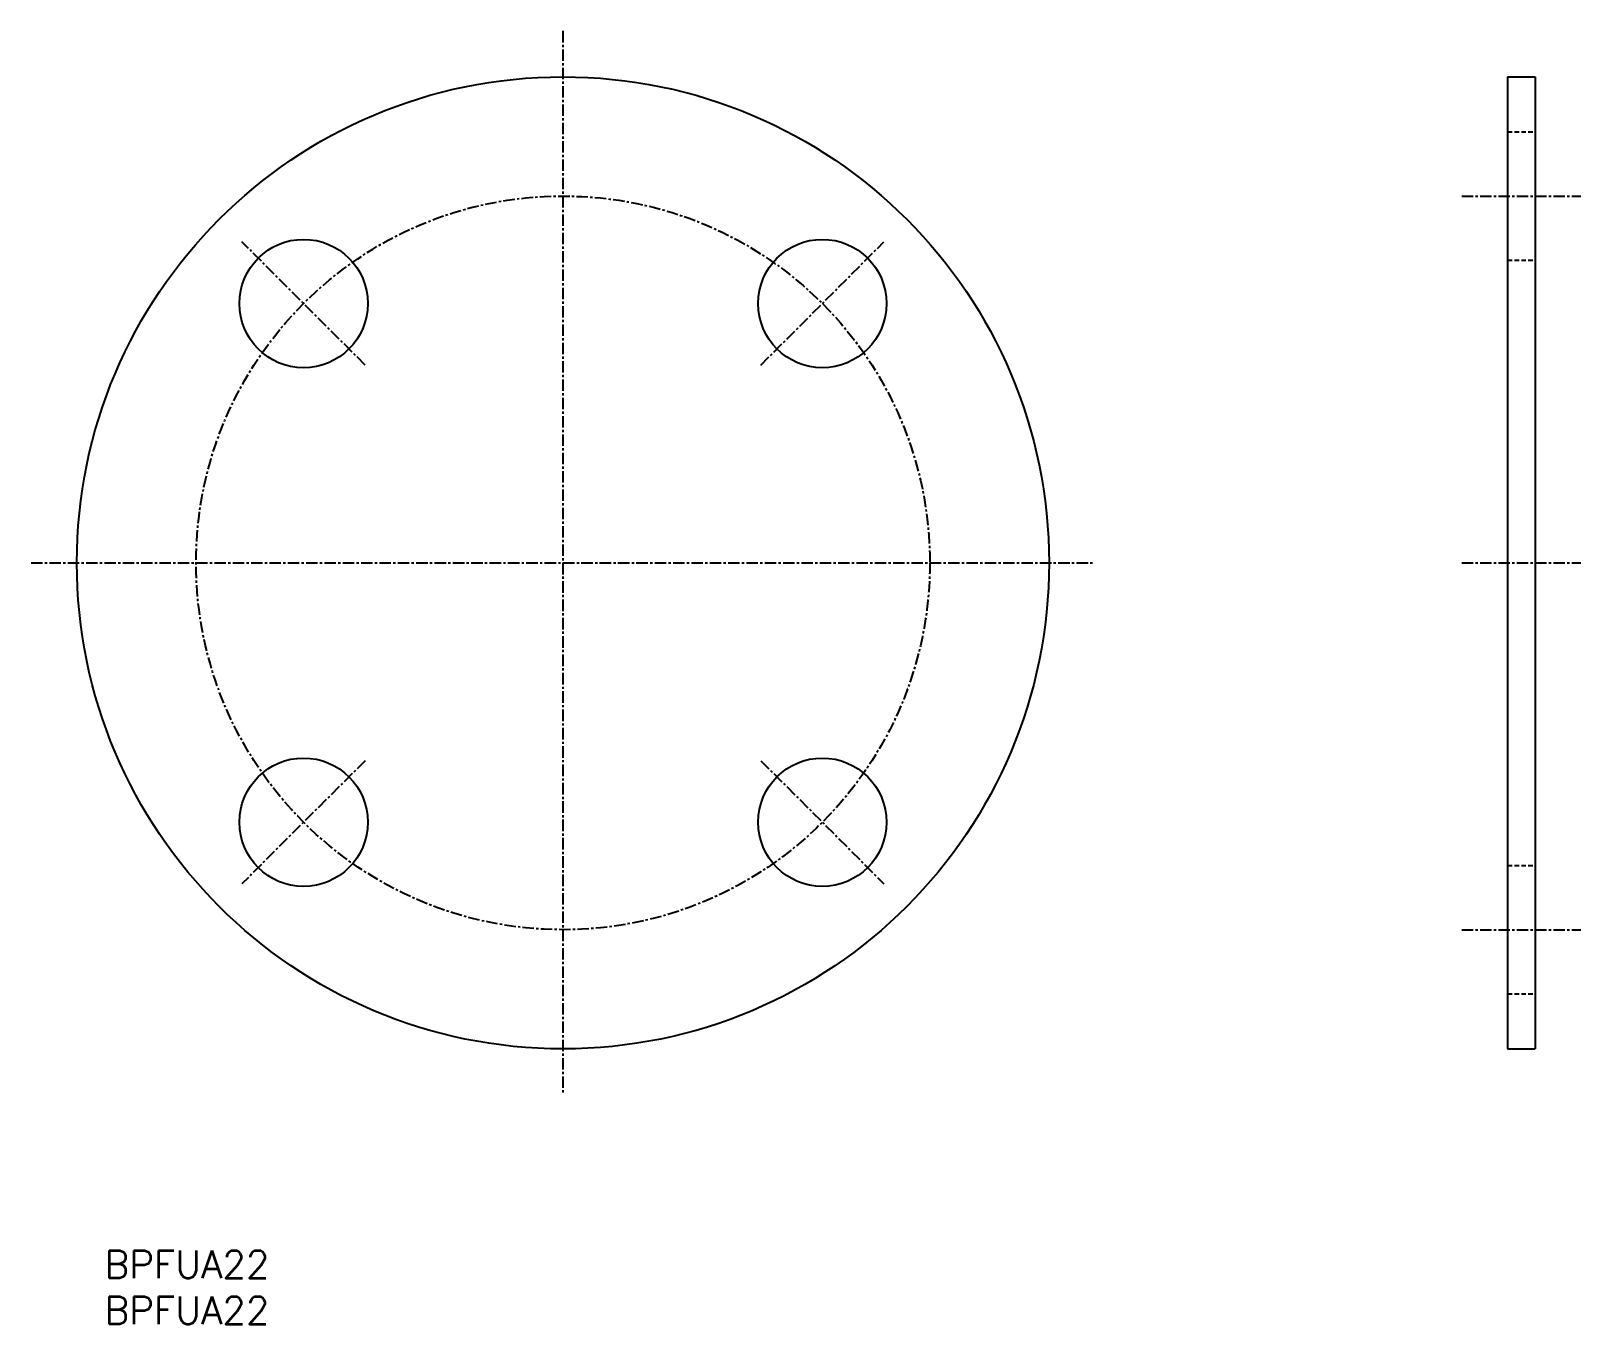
# Model space of a CAD drawing. Extents: x -8 to 161, y 0 to 141.
import ezdxf

# ---------------------------------------------------------------- set-up
doc = ezdxf.new("R2010")
doc.units = 0
doc.linetypes.add('CENTER', pattern=[2, 1.25, -0.25, 0.25, -0.25])
doc.linetypes.add('DASHED', pattern=[0.75, 0.5, -0.25])
doc.layers.get('0').update_dxf_attribs({"linetype": 'CONTINUOUS'})
doc.layers.add('CENTER', color=1, linetype='CENTER')
doc.styles.get("Standard").update_dxf_attribs({"font": 'txt.shx'})

# ---------------------------------------------------------------- blocks, each defined once
blk = doc.blocks.new('*U4')
at = {"color": 7, "linetype": 'CONTINUOUS'}
blk.add_text('BPFUA22', height=3, dxfattribs=at).set_placement((0, 0))
blk = doc.blocks.new('*U5')
at = {"color": 7, "linetype": 'CONTINUOUS'}
blk.add_text('BPFUA22', height=3, dxfattribs=at).set_placement((0, 5))

msp = doc.modelspace()

# ---------------------------------------------------------------- linework, layer by layer
at = {"color": 7, "linetype": 'CONTINUOUS'}
for p, q in [((153, 136), (153, 30)), ((153, 136), (156, 136)), ((156, 136), (156, 30)), ((153, 30), (156, 30))]:
    msp.add_line(p, q, dxfattribs=at)
at = {"color": 3, "linetype": 'DASHED'}
for p, q in [((153, 130), (156, 130)), ((153, 116), (156, 116)), ((153, 50), (156, 50)), ((153, 36), (156, 36))]:
    msp.add_line(p, q, dxfattribs=at)
at = {"color": 7, "linetype": 'CONTINUOUS'}
for centre, radius in [((50, 83), 53), ((21.72, 111.28), 7), ((78.28, 111.28), 7), ((21.72, 54.72), 7), ((78.28, 54.72), 7)]:
    msp.add_circle(centre, radius, dxfattribs=at)
at = {"layer": 'CENTER', "color": 1, "linetype": 'CENTER'}
for p, q in [((50, 141), (50, 25)), ((148, 123), (161, 123)), ((28.43, 104.57), (15, 118)), ((71.57, 104.57), (85, 118)), ((-8, 83), (108, 83)), ((148, 83), (161, 83)), ((28.43, 61.43), (15, 48)), ((71.57, 61.43), (85, 48)), ((148, 43), (161, 43))]:
    msp.add_line(p, q, dxfattribs=at)
msp.add_circle((50, 83), 40, dxfattribs=at)

# ---------------------------------------------------------------- block references
at = {"color": 7, "linetype": 'CONTINUOUS'}
for name in ['*U5', '*U4']:
    msp.add_blockref(name, (0, 0), dxfattribs=at)

doc.saveas('drawing.dxf')
